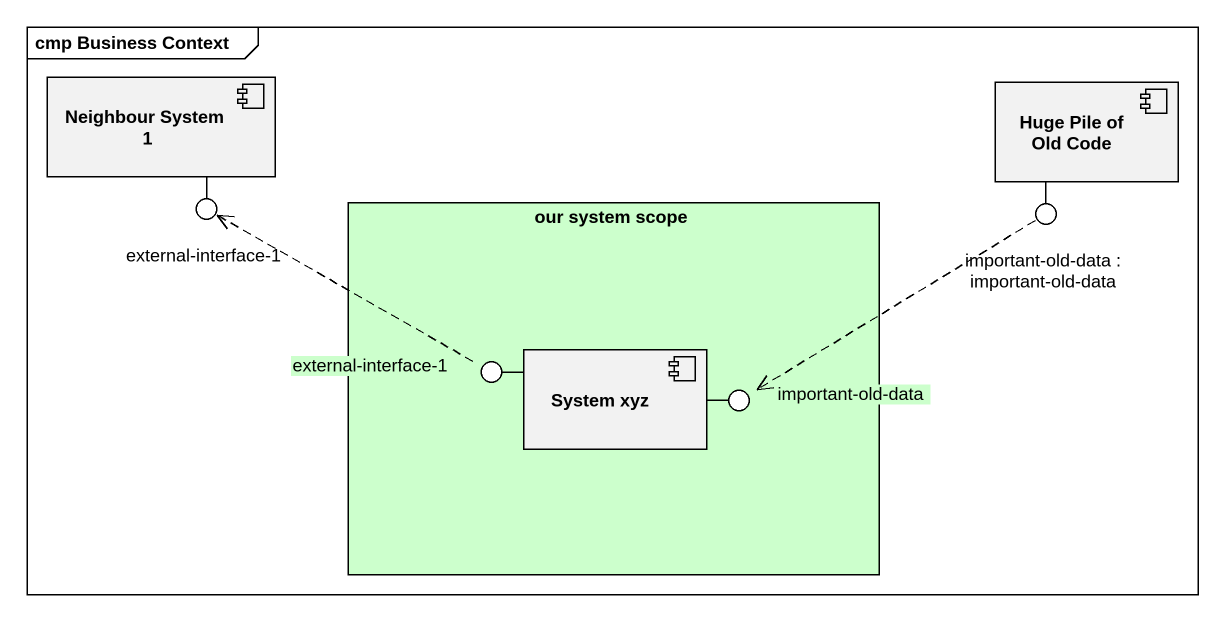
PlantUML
@startuml
mainframe cmp Business Context
component "Neighbour System 1" as Neighbour_System_1
component "Huge Pile of Old Code" as Huge_Pile_of_Old_Code
() "external-interface-1" as external_interface_1
rectangle "our system scope" as our_system_scope #CCFFCC {
  component "System xyz" as System_xyz
}
() "important-old-data : important-old-data" as important_old_data
() "external-interface-1" as external_interface_1_2
() "important-old-data" as important_old_data_2
Neighbour_System_1 -- external_interface_1
Huge_Pile_of_Old_Code -- important_old_data
System_xyz -left- external_interface_1_2
System_xyz -right- important_old_data_2
important_old_data ..> important_old_data_2
external_interface_1_2 .left.> external_interface_1
@enduml
